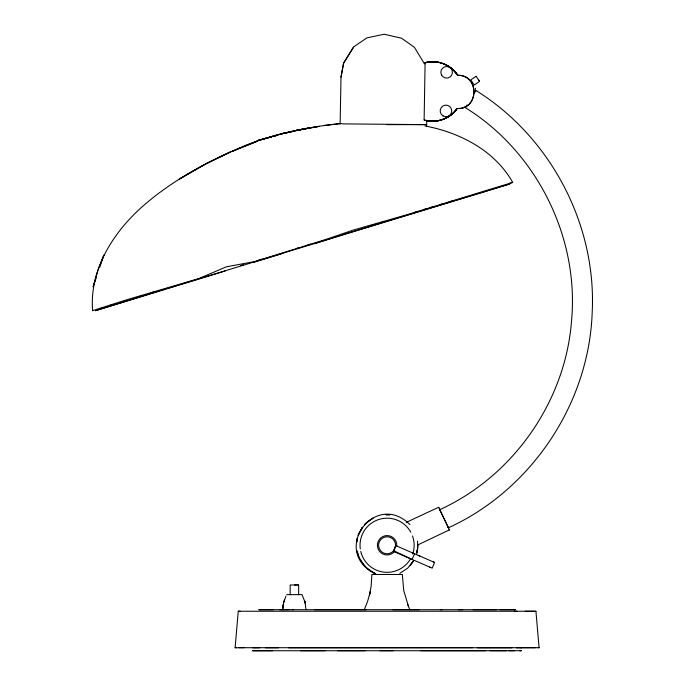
<?xml version="1.0" encoding="UTF-8"?>
<svg xmlns="http://www.w3.org/2000/svg" width="685" height="685" viewBox="0 0 685 685"><rect width="100%" height="100%" fill="white"/><g stroke="black" fill="none" stroke-linecap="round" stroke-linejoin="round"><path stroke-width="1.03" d="M426.25 120.491C437.724 123.18 450.482 118.257 457.109 108.495C479.183 109.711 479.663 74.853 457.691 75.29C451.004 64.664 437.201 59.347 425.111 62.72C437.201 59.338 450.995 64.673 457.691 75.29C479.68 74.862 479.157 109.711 457.109 108.495C450.054 118.882 436.08 123.728 424.118 119.926L425.111 62.72L433.314 61.71L439.522 62.506M340.128 123.857L341.002 77.174L343.562 63.2L353.837 46.82L366.835 37.889L384.216 34.25L401.538 38.206L414.468 47.368L424.469 63.91M92.826 310.725L92.603 310.656C89.298 270.053 112.914 232.814 142.223 206.707C168.142 183.811 198.53 166.506 229.895 152.233L255.959 141.692L231.693 151.548C265.857 135.168 303.412 127.478 340.899 123.531M442.356 515.197L448.469 527.741C531.534 489.895 589.168 403.379 592.2 312.163C596.601 224.432 550.483 136.752 475.861 90.446L474.945 91.901M282.819 609.701L283.701 602.398L285.979 596.078M417.567 548.017L417.687 545.269L417.499 548.385M282.871 608.229L283.016 606.353M244.237 647.702L235.118 647.71L238.26 611.243L240.178 611.243M356.628 542.529L357.287 538.282L356.765 542.032M341.002 77.174L343.587 63.131L353.494 47.077M416.677 553.754L417.747 548.051L417.585 541.116M283.701 602.398L284.506 599.598M96.14 277.913L93.1 286.895L97.921 270.369L103.914 254.974L99.856 266.945M434.615 562.471L432.175 568.148L393.875 551.571L393.644 550.697L395.587 545.585A8.494 8.494 0 0 0 383.078 537.785A8.494 8.494 0 0 0 382.615 552.495A8.494 8.494 0 0 0 395.587 545.543L434.555 562.445M414.553 553.788L412.096 559.465L393.644 550.697M364.292 609.701L367.554 601.507L370.268 591.72L369.48 595.059L371.167 586.035L371.878 574.475L402.318 574.475L403.756 590.607L408.568 606.679L407.455 603.793M474.619 92.047L475.39 90.771M465.44 107.185L465.209 107.571L464.909 106.869M467.016 104.968L465.372 107.673C536.466 151.65 579.056 236.736 571.607 320.015C565.801 400.879 513.485 476.126 439.684 509.7L439.796 509.931M473.96 93.511L475.861 90.446M465.586 107.314L466.22 106.269M413.671 560.792L407.695 568.139L399.826 573.294M413.543 560.698L409.835 565.776L412.704 562.008M474.208 91.918L475.047 91.328M204.413 164.623L179.324 179.059L205.902 163.775L230.717 151.839L205.902 163.775M406.256 522.364L438.734 507.234L440.207 510.376M417.918 544.883L449.317 529.916M255.873 141.786L257.646 141.084L246.249 145.545M110.456 305.339L113.385 304.38M135.613 297.821L140.605 296.228M150.606 293.034L153.603 292.075M314.184 243.783L345.66 233.825M166.061 288.805L95.386 310.716L225.125 270.995M379.73 223.164L384.782 221.58M509.614 183.374L512.705 182.407C494.912 150.674 459.832 132.462 424.983 125.954M258.613 260.163L261.601 259.238M512.705 182.407L407.618 214.525L353.22 230.092L326.248 239.305L254.76 261.542L226.35 266.825L198.599 278.641L126.074 299.97L92.603 310.656M296.554 248.484L299.55 247.559M307.548 245.11L310.553 244.194M440.095 204.652L443.067 203.745M449.009 201.929L451.989 201.022M253.236 262.423L282.837 253.39M415.016 212.196L418.021 211.297M424.049 209.482L427.055 208.574M431.07 207.367L434.084 206.459M346.67 233.508L509.82 183.965L167.063 288.513M372.743 225.237L375.74 224.346M240.409 265.626L243.475 264.727M99.693 308.738L102.639 307.89M275.122 135.818L257.217 140.716L282.323 133.661L257.217 140.716L271.166 137.06M273.161 136.538L276.149 135.758M295.175 130.826L282.777 133.506L311.024 127.624L295.8 130.587L304.465 128.823L297.239 130.381M425.111 62.72C437.201 59.312 450.995 64.681 457.691 75.29L452.554 69.253L446.26 64.929M291.622 131.751L280.61 134.046L289.532 132.196M323.585 125.552L341.121 123.523M519.889 650.741L521.473 650.716L252.534 650.75L272.553 650.741M252.517 647.813L259.829 647.804M290.825 594.64L290.183 594.64L290.149 584.981L298.643 584.981L298.643 594.64M297.547 584.981L298.352 584.981M273.187 609.701L258.759 609.71L263.742 609.701M419.169 609.701L392.813 609.701M235.118 647.71L236.616 647.71M477.342 647.822L512.072 647.804M300.569 650.741L325.178 650.741M337.619 650.741L365.139 650.741M490.023 650.741L506.558 650.741M387.102 124.636L426.652 124.636L426.652 120.397M286.732 594.64L302.034 594.64L305.039 602.226L305.99 609.701M441.988 609.701L264.256 609.701M458.316 609.693L496.377 609.71M500.196 609.701L515.188 609.701M279.703 609.701L289.43 609.701M292.024 609.701L293.48 609.701M366.15 609.701L314.398 609.701M440.369 609.71L462.683 609.701M515.206 609.701L473.189 609.701M238.26 611.243L517.218 611.243M514.358 611.243L534.017 611.243M238.877 647.71L472.701 647.693M265.497 647.804L278.521 647.804M288.599 647.804L539.078 647.71L535.935 611.251L525.207 611.243M516.413 647.813L521.379 647.804M520.737 647.71L535.319 647.71M538.204 647.71L539.078 647.71M508.698 650.75L514.358 650.741M294.61 584.981L296.357 584.981M420.718 650.733L485.733 650.75M380.098 650.733L393.087 650.741M534.788 611.243L535.935 611.251M342.003 123.874L426.652 124.636L426.575 126.571M427.603 120.8C438.742 122.786 450.721 117.854 457.109 108.495C450.062 118.899 436.08 123.72 424.118 119.926M418.158 555.355L419.999 556.151M433.211 561.863L434.17 562.282M429.709 567.086L430.754 567.531M375.825 573.747L370.345 570.905L364.377 565.759M374.438 573.122L367.802 569.047M374.344 573.285C330.581 550.603 375.294 489.869 409.964 524.676M366.621 568.002L360.678 560.69M363.333 564.577L358.632 556.545L356.988 550.851L359.257 557.941M478.37 79.571L479.08 80.633M439.684 509.7L441.953 514.366M439.162 508.15L449.437 530.173M448.701 528.597L447.904 526.885M408.508 606.508L409.913 609.701M475.287 88.202L475.501 89.435M412.49 535.935A27.058 27.058 0 0 1 412.721 553.977M410.478 558.9A27.058 27.058 0 0 1 360.755 551.459M360.284 548.95A27.058 27.058 0 0 1 410.812 532.236M394.894 551.065A9.71 9.71 0 0 1 379.053 550.714A9.71 9.71 0 0 1 384.627 535.884A9.71 9.71 0 0 1 396.778 546.056M283.179 605.352L282.982 606.807L283.41 604.067L283.179 605.352M417.43 549.43L416.908 552.273L417.43 549.43M358.649 534.017L358.109 535.43L362.365 527.227L358.649 534.017M365.465 523.648L364.351 524.779L367.794 521.508L373.034 518.083L365.465 523.648M476.144 76.275L470.775 79.897L474.226 85.017L479.594 81.395L476.144 76.275M308.139 128.3L295.475 130.57L319.253 126.365L308.139 128.3M387.093 514.683L385.732 514.692L389.842 514.778L387.093 514.683M305.048 602.252L304.714 601.01L305.347 603.425L305.039 602.226M443.058 115.919A5.797 5.797 0 0 0 451.749 110.901A5.797 5.797 0 0 0 443.058 105.892A5.797 5.797 0 0 0 443.058 115.919M441.611 75.187A5.797 5.797 0 0 0 451.646 75.187A5.797 5.797 0 0 0 446.629 66.496A5.797 5.797 0 0 0 441.611 75.187"/></g></svg>
